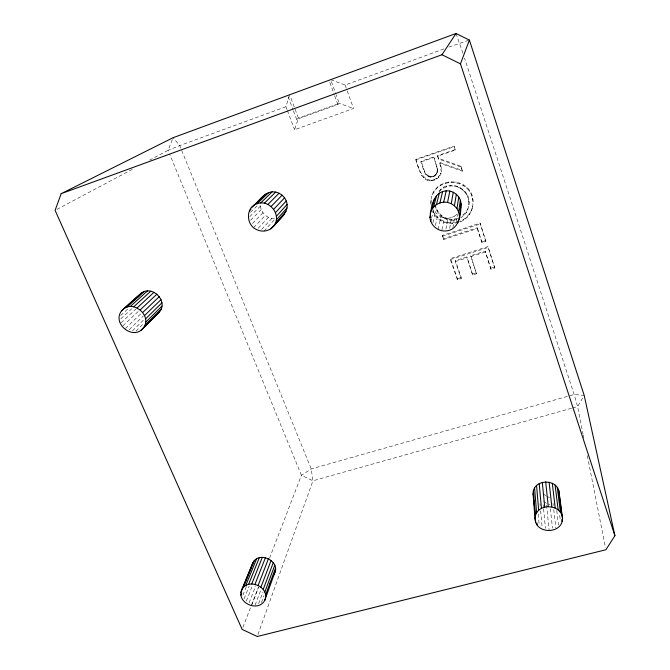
<?xml version="1.0" encoding="UTF-8"?>
<svg xmlns="http://www.w3.org/2000/svg" width="670" height="670" viewBox="0 0 670 670"><rect width="100%" height="100%" fill="white"/><g stroke="black" fill="none" stroke-linecap="round" stroke-linejoin="round"><path stroke-width="0.5" stroke-dasharray="3.35 2.51" d="M439.863 163.245L441.229 171.52L441.43 168.614L440.056 162.567L462.401 170.49L462.292 171.193L439.863 163.245L440.056 162.567M490.951 269.231L485.189 251.083L470.742 255.697L476.504 273.787L472.668 274.993L466.906 256.92L455.432 260.58L455.307 261.585L461.194 278.611L457.384 279.809L450.357 259.566L450.508 258.578L487.953 246.585L494.812 268.017L490.951 269.231L485.189 251.083M430.919 200.623L430.885 204.995L431.137 199.827L430.919 200.623C433.189 174.46 474.151 176.336 473.037 202.91C473.213 179.82 439.11 174.677 431.899 196.36L432.117 195.573M274.39 218.646C266.894 218.814 260.052 211.929 260.404 204.425M494.812 268.017L487.953 246.585M477.249 228.587L482.006 242.708L485.892 241.451L480.08 223.135L442.46 235.388L443.423 239.575L477.249 228.587L477.308 227.7L443.59 238.646L443.423 239.575M468.933 201.285L468.707 206.1C473.02 189.334 448.95 177.282 438.75 191.578M482.006 242.708L477.308 227.7M485.892 241.451L480.08 223.135M476.504 273.787L470.742 255.697M472.668 274.993L466.906 256.92M460.139 221.871C466.806 219.45 471.663 213.068 472.735 206.142C471.211 213.052 466.211 219.107 459.436 221.385M472.719 199.694L472.786 198.898M471.437 210.849L471.512 210.011M472.66 206.963L473.104 202.097M471.906 196.561L471.981 195.774M469.503 214.434L469.586 213.588M461.194 278.611L461.303 277.548L455.432 260.58M466.923 217.599L467.015 216.745M467.794 209.593L467.886 208.764L466.236 211.963L460.994 216.887L460.885 217.75C465.315 215.095 468.23 210.405 468.791 205.28M469.569 191.645L469.653 190.875M466.144 212.809L466.236 211.963M468.841 202.089L468.02 196.938M457.384 279.809L457.501 278.745L450.508 258.578M467.936 197.725L466.839 194.149M463.456 220.346L463.556 219.475M463.791 215.564L463.891 214.718M466.772 188.211L466.873 187.458M466.747 194.928L465.081 192.374L465.181 191.603M465.081 192.374L462.828 190.046L462.937 189.275M463.54 185.665L463.648 184.912M456.262 222.323L457.409 214.634M457.819 221.971L455.432 222.574L455.298 223.453C446.153 225.137 436.028 219.961 432.694 211.142M462.828 190.046L460.164 188.178L460.282 187.416M459.863 183.773L459.989 183.027M452.945 227.658L454.796 216.025L457.551 213.671M434.972 204.509C435.827 213.47 444.31 221.008 453.397 220.162L453.54 219.291L459.277 217.775M452.032 223.788L452.175 222.917L455.432 222.574M462.292 171.193L460.985 166.286L438.624 158.355L437.678 155.582L455.357 149.519L454.201 146.077L416.036 159.209L415.76 159.87C419.001 167.467 420.266 181.101 431.17 180.791C435.617 180.456 439.939 177.475 440.986 172.986L440.793 173.698L441.421 170.825M460.164 188.178L457.2 186.796L457.325 186.042M449.679 228.311L451.521 217.591L454.796 216.025M449.771 220.07L449.922 219.207L453.54 219.291M455.893 182.592L456.027 181.855M447.903 223.453L448.062 222.582C440.726 221.167 434.512 215.773 432.125 208.68M445.944 229.023L447.954 218.278L451.521 217.591M439.227 191.595C442.744 187.332 448.615 185.481 454.026 186.017L454.159 185.263M436.974 172.835L437.409 168.463L433.766 156.931L421.103 161.277L420.844 161.939C423.34 166.88 423.49 176.369 430.651 177.123C434.394 177.366 437.384 173.982 437.51 170.381M446.597 219.308L446.764 218.445C440.919 216.251 436.237 210.916 435.391 204.66M443.942 222.281L444.118 221.41M441.957 229.743L444.327 218.026L447.954 218.278M451.756 182.24L451.907 181.503M450.382 185.933L450.542 185.188M443.649 217.926L443.825 217.072M441.028 216.008L441.212 215.162M438.138 229.5L440.885 216.879L437.862 214.894L435.467 212.206L433.85 208.998M440.274 220.397L440.466 219.534M448.481 182.583L448.64 181.838M460.876 166.972L438.423 159.016L437.477 156.236L455.223 150.147L455.357 149.519M446.438 186.788L446.597 186.034M455.223 150.147L454.201 146.077M438.775 213.688L438.967 212.842M435.408 225.489L437.862 214.894M445.299 183.412L445.466 182.667M437.058 217.842L437.259 216.988M443.331 188.153L443.506 187.399M437.066 211.167L437.259 210.33M440.567 190.096L440.751 189.334M432.904 222.683L435.467 212.206M434.269 214.408L434.478 213.562M435.827 208.387L436.028 207.566M440.332 185.783L440.517 185.037M431.455 218.403L433.616 209.936M439.889 175.724L440.081 175.004C427.87 189.099 417.979 171.554 416.036 159.209M436.522 188.915L436.723 188.161M441.237 169.301L441.43 168.614M438.54 177.475L438.733 176.754M440.734 166.235L440.919 165.549M433.792 192.391L434.001 191.62M436.614 179.024L436.823 178.295M436.396 174.049L437.175 172.131M435.5 175.213L436.606 173.346M437.309 171.084L437.409 168.463M434.135 180.18L434.344 179.443M434.328 176.16L435.709 174.502M432.669 180.582L432.887 179.853M432.962 176.796L434.537 175.44M438.423 159.016L438.624 158.355M437.208 169.15L436.195 163.857M431.17 180.791L431.396 180.054M431.823 177.073L432.041 176.352L433.18 176.076M437.477 156.236L437.678 155.582M430.651 177.123L430.877 176.403L432.041 176.352M429.269 180.733L429.495 180.004M287.011 109.595L285.931 106.723L289.7 94.755M429.495 176.939L429.721 176.218L430.877 176.403M427.217 180.23L427.46 179.501M428.39 176.562L428.616 175.85C423.474 173.061 423.474 165.934 421.103 161.277M427.368 175.992L427.602 175.28M435.986 164.535L433.766 156.931M347.236 90.919L353.534 108.481L294.566 129.72L298.435 118.138L290.428 96.706M425.123 179.192L425.366 178.463M426.463 175.247L426.706 174.535M425.718 174.351L425.961 173.639M423.314 177.701L423.566 176.981M424.345 171.78L424.587 171.076M421.882 175.85L422.134 175.138M257.958 634.532L312.94 480.792L311.232 468.941L179.719 145.591L173.103 137.702M423.298 169.049L423.549 168.363M261.442 602.573L263.972 595.731M258.62 603.695L263.017 591.953M255.128 605.077L261.057 589.416M242.892 627.438L258.277 587.456M269.533 558.202L301.416 475.306L311.232 468.941L574.123 394.496L584.207 395.451M251.878 604.767L258.771 586.828M249.131 602.757L255.747 585.789M418.398 167.467L418.666 166.78M172.332 139.645L168.111 150.315L149.728 160.08M246.351 601.049L252.674 585.061M244.115 598.737L249.165 586.116M242.909 595.136L246.434 586.426M582.682 398.014L577.59 406.573L583.051 434.185M264.014 231.158L274.599 219.433M261.685 229.441L271.769 218.462M258.176 228.252L268.41 217.331M253.645 227.666L265.404 215.388M252.473 223.478L262.967 212.758M250.68 220.204L261.258 209.618M135.968 331.081L144.017 323.108M249.759 216.619L260.387 206.176M132.526 330.804L144.343 319.222M129.176 329.665L143.338 315.964M250.496 212.281L257.59 205.414M125.399 328.467L141.177 313.401M122.878 325.896L138.782 310.939M121.061 322.84L136.295 308.711M120.826 318.811L132.283 308.3M120.709 315.436L128.364 308.493M293.468 110.935L296.642 119.427L337.822 104.512L339.255 103.348L353.534 108.481M296.642 119.427L298.435 118.138L339.255 103.348L336.173 94.822M56.933 209.375L134.109 168.379M285.931 106.723L179.719 145.591L168.111 150.315L169.301 153.221M330.687 79.663L345.134 85.056L444.009 48.877M448.9 47.084L468.431 40.393M415.76 159.87L454.059 146.697M420.844 161.939L433.549 157.584M442.284 236.301L480.03 224.015M482.048 241.761L485.918 240.513M450.357 259.566L487.936 247.548M455.307 261.585L466.814 257.908M470.667 256.677L485.155 252.054M457.501 278.745L461.303 277.548M472.735 273.946L476.563 272.74M490.951 268.201L494.812 266.987M571.552 408.264L312.94 480.792L301.416 475.306L169.694 154.184M572.557 407.98L577.59 406.573L574.123 394.496L464.536 58.072M453.397 220.162L457.35 219.325M548.814 504.761L549.928 504.602M448.062 222.582L452.175 222.917M446.764 218.445L449.922 219.207M454.026 186.017L457.2 186.796M440.885 216.879L444.327 218.026M428.616 175.85L429.721 176.218M543.211 494.041L545.908 495.607M546.804 496.135L549.5 497.701M543.655 501.579L547.097 503.698M456.01 33.5L463.238 54.094M287.371 110.558L294.566 129.72M288.175 96.782L293.117 109.997M331.374 81.556L335.829 93.867M329.866 82.527L334.364 94.956M334.707 95.91L337.822 104.512M345.134 85.056L346.884 89.939M442.46 235.388L443.59 238.646M460.985 166.286L462.401 170.49M583.252 435.207L583.863 438.272M587.297 455.659L605.496 547.692M431.111 204.174L431.363 205.698M559.701 515.331L560.329 520.423M556.778 510.682L558.495 524.979M553.035 503.379L553.269 505.431M553.738 509.527L555.849 527.96M550.38 508.706L552.49 528.194M546.569 505.071L549.082 529.694M543.186 504.753L543.479 507.827M543.579 508.857L545.439 528.329M540.003 503.673L540.188 505.724M540.648 510.833L542.114 527.198M538.27 514.141L539.132 524.342"/><path stroke-width="1" d="M275.538 570.631L264.7 600.462C258.067 612.698 236.016 602.673 241.786 589.659L252.774 562.859C259.441 549.869 282.606 562.448 273.62 574.693M241.786 589.659C248.361 577.272 270.621 587.406 264.7 600.462M273.435 226.452C282.48 215.941 269.817 198.848 257.071 203.705C245.321 207.465 245.932 225.204 256.811 229.709C262.33 232.373 269.424 231.2 273.435 226.452C279.181 219.333 290.504 211.678 286.257 200.992C284.038 195.372 278.226 191.494 272.162 191.821C262.858 192.91 258.252 202.784 251.216 207.775M429.981 217.541C431.128 207.407 433.23 191.813 446.187 190.833C453.598 190.297 460.642 196.26 461.06 203.73C461.01 214.367 459.21 230.22 445.583 230.974C437.853 231.493 430.492 225.329 429.981 217.541L430.508 215.531M433.256 203.697L433.373 201.913M459.101 219.5L461.06 203.73M533.077 493.824C532.742 478.556 558.579 478.129 559.224 493.204L562.473 518.421C562.607 534.233 535.874 534.543 535.037 518.982L533.077 493.824L533.647 496.805M535.037 518.982L535.372 515.85L533.395 490.817M457.836 223.051L458.129 221M459.377 215.732L458.64 212.03L460.365 200.196M458.64 212.03L456.948 208.63L458.766 196.955M456.948 208.63L454.419 205.774L456.362 194.241M454.419 205.774L451.212 203.663L453.314 192.231M430.215 213.789C431.74 206.075 439.914 200.874 447.56 202.432L449.846 191.067M443.699 202.181L446.187 190.833M439.922 202.918L442.594 191.536M436.463 204.593L439.311 193.136M143.162 328.292C153.254 315.62 131.898 298.234 121.605 310.805C111.697 323.459 132.844 340.67 143.162 328.292L159.619 311.793C168.287 300.972 152.509 285.102 141.412 292.958L123.983 308.585M430.735 221.226L431.212 219.341M433.574 207.08L436.564 195.514M431.446 210.221L434.537 198.513M251.945 565.447L252.774 562.859M459.896 209.852L460.801 207.315M61.163 193.68L55.099 210.355L242.138 629.39L257.255 636.5L605.906 549.743L614.901 535.715L584.207 395.451L469.402 40.091L456.01 33.5L173.103 137.702L61.163 193.68L441.966 54.747L456.01 33.5M265.622 594.935L275.579 567.867M269.499 585.195L270.571 582.272M264.817 592.071L274.826 565.111M614.901 535.715L460.474 63.834L469.402 40.091M263.218 589.416L273.301 562.549M260.94 587.138L271.132 560.363M258.134 585.404L268.444 558.696M254.985 584.324L265.437 557.674M251.727 583.989L262.313 557.356M248.57 584.408L259.298 557.767M245.739 585.555L256.577 558.889M240.907 595.194L241.694 593.268M240.924 592.339L251.552 566.41M243.428 587.339L254.357 560.622M535.372 515.85C538.931 502.433 561.753 504.368 562.473 518.421M138.079 296.885L141.412 292.958M270.789 228.855L284.248 214.199M275.328 223.403L286.057 211.285M276.341 219.928L287.036 207.968M276.4 216.243L287.103 204.451M275.496 212.616L286.257 200.992M273.695 209.291L284.549 197.826M271.116 206.494L282.103 195.163M267.933 204.425L279.08 193.195M140.775 330.478L159.619 311.793M144.82 325.503L161.219 309.121M145.633 322.303L162.014 306.048M264.365 203.228L275.688 192.055M145.549 318.912L161.947 302.798M144.561 315.553L161.026 299.591M260.655 202.985L272.162 191.821M142.744 312.463L159.301 296.634M249.349 210.849L250.856 209.409M257.071 203.705L268.745 192.516M253.855 205.338L265.68 194.082M140.214 309.858L156.906 294.147M137.149 307.915L153.983 292.288M133.757 306.768L150.75 291.199M130.273 306.491L147.425 290.939M126.94 307.12L144.243 291.542M121.605 310.805L139.126 295.085M447.56 202.432L451.212 203.663M441.966 54.747L460.474 63.834M558.68 490.206L561.904 515.297M561.854 519.526L562.113 521.553M557.264 487.425L560.43 512.399M555.095 485.055L558.152 509.929M552.306 483.271L555.221 508.061M549.099 482.182L551.854 506.922M545.681 481.872L548.278 506.587M542.298 482.35L544.727 507.073M539.191 483.598L541.461 508.363M536.553 485.524L538.697 510.356M534.576 487.978L536.62 512.91M536.955 522.927L537.122 524.953M533.965 500.85L534.367 505.909M534.685 509.954L535.003 513.999M535.322 518.044L535.64 522.081"/></g></svg>
